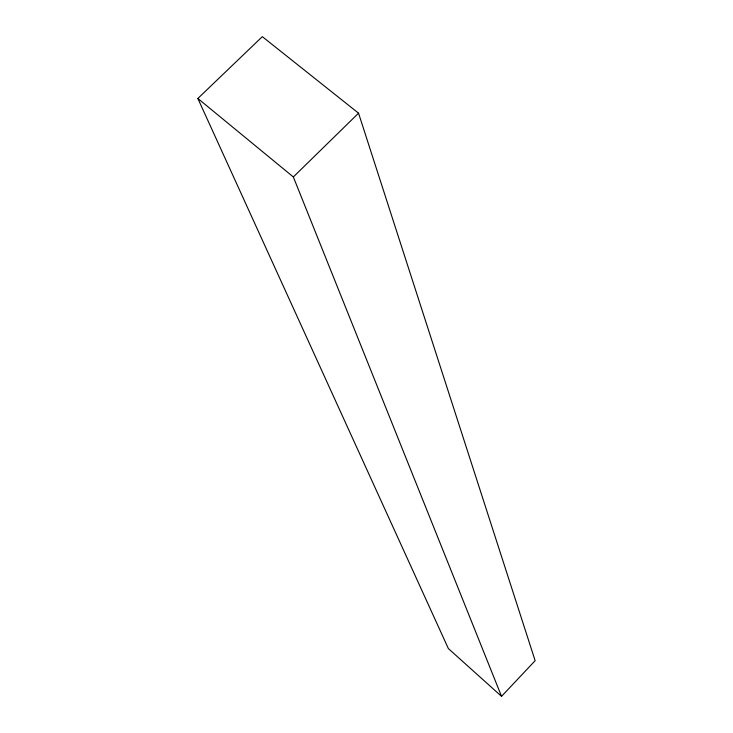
<?xml version="1.0" encoding="UTF-8"?>
<svg xmlns="http://www.w3.org/2000/svg" width="733" height="733" viewBox="0 0 733 733"><rect width="100%" height="100%" fill="white"/><g stroke="black" fill="none" stroke-linecap="round" stroke-linejoin="round"><path stroke-width="1.1" d="M501.537 696.35L535.145 660.69L358.547 113.184L262.322 36.65L197.855 98.479L448.358 648.558L501.537 696.35L293.337 176.965L197.855 98.479M293.337 176.965L358.547 113.184"/></g></svg>
